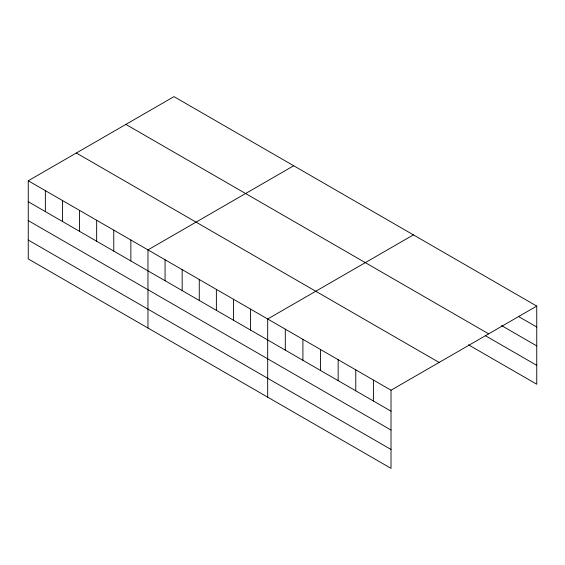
<?xml version="1.0" encoding="UTF-8"?>
<svg xmlns="http://www.w3.org/2000/svg" width="565" height="565" viewBox="0 0 565 565"><rect width="100%" height="100%" fill="white"/><g stroke="black" fill="none" stroke-linecap="round" stroke-linejoin="round"><path stroke-width="0.85" d="M28.25 180.772L391.022 390.217L391.022 468.364L28.25 258.918L28.25 180.772L173.978 96.636L536.75 306.082L536.75 384.228L468.47 344.805M293.694 165.757L147.966 249.892L147.966 328.032M413.411 234.871L267.683 319.006L267.683 397.153M391.022 390.217L536.75 306.082M519.129 316.859L536.75 327.036M501.508 325.56L536.75 345.907M125.889 124.406L488.661 333.851M485.356 335.681L536.75 365.35M76.339 153.009L439.111 362.455M28.25 201.726L391.022 411.172M28.25 220.597L391.022 430.043M28.25 240.04L391.022 449.486M373.401 380.047L373.401 400.995M355.781 369.87L355.781 390.825M338.16 359.7L338.16 380.648M320.539 349.523L320.539 370.478M302.918 339.353L302.918 360.308M285.297 329.183L285.297 350.131M250.578 309.133L250.578 330.087M233.472 299.259L233.472 320.214M216.374 289.386L216.374 310.34M199.268 279.513L199.268 300.46M182.17 269.639L182.17 290.587M165.065 259.766L165.065 280.713M130.861 240.019L130.861 260.966M113.763 230.146L113.763 251.093M96.657 220.272L96.657 241.22M79.559 210.392L79.559 231.346M62.454 200.519L62.454 221.473M45.355 190.645L45.355 211.6"/></g></svg>
